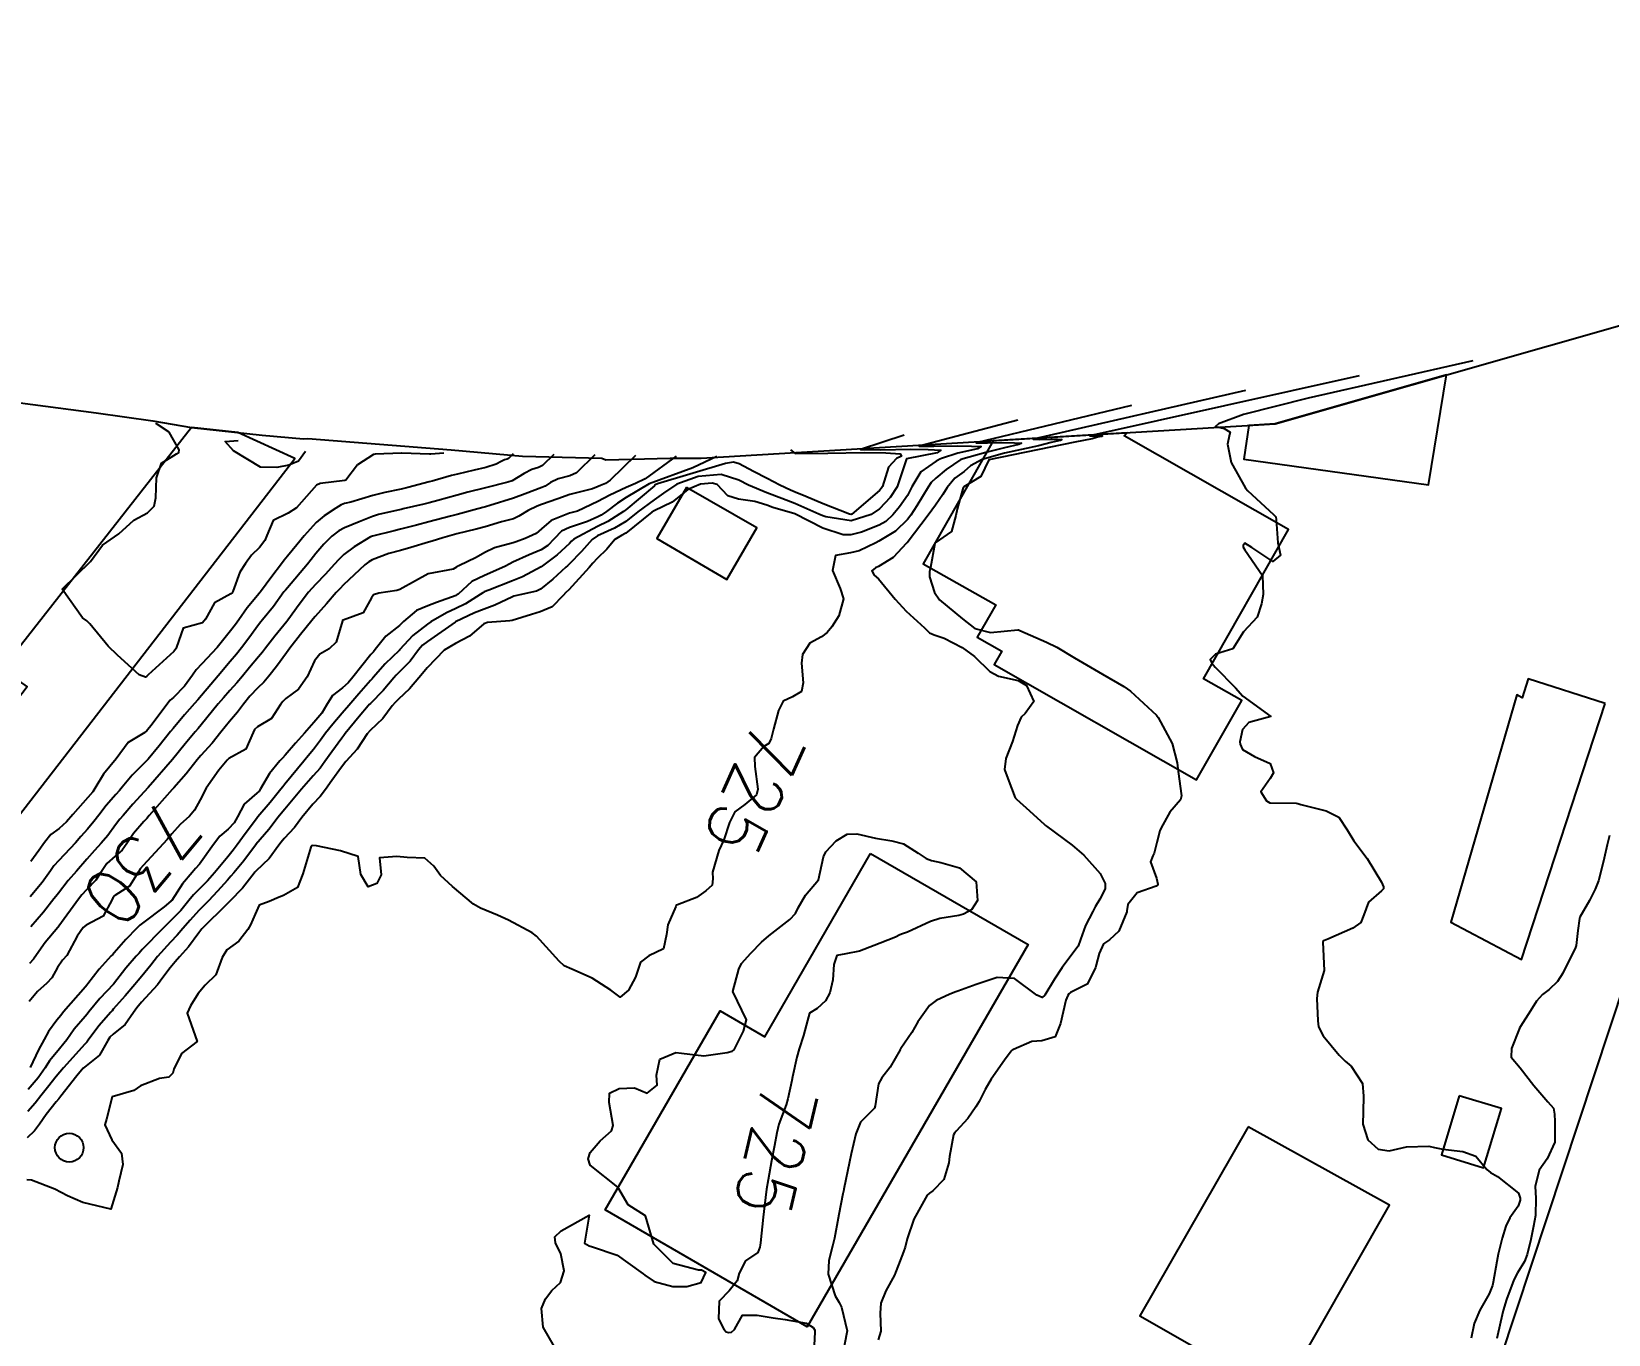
# Model space of a CAD drawing. Header units: metres. Extents: x 307586 to 320046, y 7427249 to 7434250.
# Drawn here: x 312138.4 to 312250.4, y 7432045.7 to 7432138.3 of the extents above; entities that cross this region are included whole.
import ezdxf
from ezdxf.enums import TextEntityAlignment as Align

# ---------------------------------------------------------------- set-up
doc = ezdxf.new("R2010")
doc.units = ezdxf.units.M
doc.header["$MEASUREMENT"] = 0
for name, color, linetype in [('Area', 45, 'Continuous'), ('Cotas', 45, 'Continuous'), ('Curvas de Nivel 1m', 11, 'Continuous'), ('Curvas de Nivel 5m', 15, 'Continuous'), ('Edificações', 30, 'Continuous'), ('Vias Primárias', 230, 'Continuous')]:
    doc.layers.add(name, color=color, linetype=linetype)
doc.styles.add('Style-STANDARD', font='STANDARD.shx')

msp = doc.modelspace()

# ---------------------------------------------------------------- linework, layer by layer
at = {"layer": 'Area'}
msp.add_polyline3d([(312039.84, 7432148.93, 734.97), (312091.44, 7432123.96, 744.19), (312105.86, 7432118.77, 742.75), (312110.22, 7432117.68, 743.7), (312116.54, 7432116.03, 742.69), (312126.24, 7432114.13, 741.2), (312131.79, 7432112.94, 741.38), (312132.67, 7432112.53, 741.42), (312142.96, 7432111.18, 734.95), (312146.98, 7432110.61, 735.1), (312149.72, 7432110.13, 738.01), (312154.76, 7432109.59, 738.2), (312157.69, 7432109.32, 735.2), (312158, 7432109.34, 735.2), (312168.18, 7432108.53, 732.62), (312173.24, 7432108.1, 731.27), (312178.88, 7432107.96, 729.81), (312179.17, 7432107.84, 729.49), (312183.75, 7432107.96, 725.25), (312185.95, 7432107.96, 727.36), (312226.75, 7432110.39, 721.88), (312275.47, 7432124.29, 720.7)], dxfattribs=at)
at = {"layer": 'Curvas de Nivel 1m', "flags": 128}
for points, elevation in [([(312240.78, 7432114.86), (312229.08, 7432112.22), (312224.48, 7432111.04), (312222.72, 7432110.4), (312222.5, 7432110.19), (312223.11, 7432110.05), (312223.54, 7432109.8), (312223.5, 7432109.63), (312223.36, 7432108.94), (312223.62, 7432107.63), (312224.63, 7432105.82), (312224.8, 7432105.62), (312226.61, 7432103.95), (312226.78, 7432103.77), (312226.82, 7432103.6), (312226.92, 7432101.93), (312227, 7432101.59), (312227.11, 7432101.06), (312226.57, 7432100.6), (312225.08, 7432101.61), (312224.59, 7432101.92), (312224.46, 7432101.75), (312224.47, 7432101.62), (312224.58, 7432101.44), (312225.83, 7432099.61), (312225.88, 7432098.26), (312225.76, 7432097.61), (312225.47, 7432096.66), (312224.5, 7432095.62), (312223.72, 7432094.39), (312222.49, 7432094.02), (312222.13, 7432093.65), (312222.23, 7432093.39), (312222.48, 7432093.1), (312223.93, 7432091.63), (312224.45, 7432091.03), (312226.43, 7432089.6), (312224.88, 7432089.17), (312224.42, 7432088.68), (312224.23, 7432087.8), (312224.25, 7432087.62), (312224.41, 7432087.25), (312225.27, 7432086.74), (312226.39, 7432086.26), (312226.61, 7432085.6), (312226.38, 7432085.19), (312225.73, 7432084.25), (312226.13, 7432083.6), (312226.36, 7432083.47), (312228.23, 7432083.44), (312228.36, 7432083.42), (312228.57, 7432083.35), (312230.36, 7432082.9), (312231.26, 7432082.44), (312231.86, 7432081.53), (312232.33, 7432080.76), (312233.27, 7432079.51), (312234.3, 7432077.83), (312234.45, 7432077.5), (312234.44, 7432077.35), (312234.29, 7432077.21), (312233.37, 7432076.41), (312233.04, 7432075.51), (312232.82, 7432074.95), (312232.25, 7432074.55), (312230.48, 7432073.78), (312230.24, 7432073.69), (312230.15, 7432073.65), (312230.13, 7432073.55), (312230.22, 7432071.55), (312229.74, 7432070.01), (312229.7, 7432069.55), (312229.77, 7432067.96), (312229.82, 7432067.55), (312230.16, 7432066.91), (312231.29, 7432065.53), (312231.72, 7432065.11), (312232.14, 7432064.74), (312232.94, 7432063.51), (312233.01, 7432062.61), (312232.99, 7432061.51), (312232.97, 7432060.63), (312233.33, 7432059.51), (312234.07, 7432058.86), (312234.83, 7432058.73), (312236.07, 7432059.02), (312237.67, 7432059.06), (312238.07, 7432058.98), (312238.66, 7432058.85), (312240.07, 7432058.69), (312241, 7432058.35), (312241.78, 7432057.4), (312242.05, 7432057.19), (312242.54, 7432056.9), (312244.03, 7432055.72), (312244.16, 7432055.38), (312244.16, 7432055.24), (312244.02, 7432054.81), (312243.41, 7432053.98), (312243.14, 7432053.39), (312242.87, 7432052.52), (312242.59, 7432051.39), (312242.49, 7432050.88), (312242.24, 7432049.4), (312242.18, 7432049.16), (312241.94, 7432048.58), (312241.28, 7432047.41), (312240.88, 7432046.46), (312240.68, 7432045.42)], 722), ([(312232.7, 7432113.81), (312213.56, 7432109.53), (312213.76, 7432109.53), (312214.11, 7432109.54), (312214.33, 7432109.53), (312214.46, 7432109.53), (312214.4, 7432109.49), (312214.12, 7432109.43), (312213.73, 7432109.33), (312212.51, 7432109.08), (312206.4, 7432107.84), (312205.83, 7432106.65), (312204.62, 7432105.91), (312204.59, 7432105.89), (312204.57, 7432105.86), (312204.15, 7432104.32), (312204.05, 7432103.87), (312203.73, 7432102.73), (312202.58, 7432101.94), (312202.55, 7432101.88), (312202.25, 7432100.19), (312202.17, 7432099.89), (312202.18, 7432099.52), (312202.54, 7432098.4), (312202.89, 7432097.88), (312204.51, 7432096.53), (312205.4, 7432095.85), (312206.5, 7432095.57), (312208.45, 7432095.76), (312208.5, 7432095.76), (312208.6, 7432095.71), (312210.49, 7432094.88), (312211.22, 7432094.51), (312212.48, 7432093.76), (312214.47, 7432092.61), (312215.99, 7432091.72), (312216.46, 7432091.39), (312218.3, 7432089.69), (312218.36, 7432089.62), (312218.43, 7432089.52), (312219.41, 7432087.68), (312219.77, 7432086.3), (312219.85, 7432085.68), (312220.08, 7432083.96), (312220.01, 7432083.67), (312219.25, 7432082.79), (312218.63, 7432081.69), (312218.55, 7432081.48), (312218.33, 7432080.64), (312218.13, 7432079.88), (312218.05, 7432079.69), (312217.87, 7432079.26), (312218.3, 7432078.11), (312218.39, 7432077.69), (312218.38, 7432077.6), (312218.29, 7432077.53), (312216.93, 7432077.06), (312216.27, 7432076.23), (312216.21, 7432075.78), (312216.2, 7432075.72), (312215.63, 7432074.35), (312214.96, 7432073.73), (312214.53, 7432073.44), (312214.23, 7432072.76), (312214.02, 7432071.95), (312213.97, 7432071.74), (312213.37, 7432070.58), (312212.2, 7432069.98), (312212.08, 7432069.88), (312212.01, 7432069.76), (312211.86, 7432069.43), (312211.49, 7432067.77), (312211.11, 7432066.83), (312210.15, 7432066.56), (312209.44, 7432066.51), (312208.14, 7432065.94), (312208.06, 7432065.89), (312207.97, 7432065.81), (312207.5, 7432065.18), (312206.56, 7432063.83), (312206.12, 7432063.08), (312205.7, 7432062.25), (312205.47, 7432061.85), (312204.9, 7432061.04), (312204.08, 7432060.14), (312203.95, 7432059.99), (312203.89, 7432059.86), (312203.6, 7432058.32), (312203.54, 7432057.87), (312203.2, 7432056.7), (312202.41, 7432055.88), (312202.17, 7432055.73), (312202.02, 7432055.58), (312201.05, 7432053.89), (312200.58, 7432052.49), (312200.44, 7432051.9), (312200.33, 7432051.55), (312199.96, 7432050.64), (312199.76, 7432050.1), (312199.68, 7432049.91), (312199.07, 7432048.79), (312198.72, 7432047.92), (312198.66, 7432047.19), (312198.72, 7432045.92), (312198.52, 7432045.3)], 723), ([(312224.62, 7432112.75), (312209.54, 7432109.29), (312209.96, 7432109.28), (312210.79, 7432109.3), (312211.26, 7432109.29), (312211.58, 7432109.27), (312211.47, 7432109.2), (312210.82, 7432109.06), (312209.91, 7432108.83), (312207.5, 7432108.3), (312205.91, 7432107.85), (312205.1, 7432107.4), (312204.64, 7432107.01), (312203.98, 7432106.52), (312203.44, 7432105.87), (312203.13, 7432105.36), (312202.61, 7432104.6), (312202.07, 7432103.89), (312200.58, 7432101.94), (312200.57, 7432101.93), (312200.55, 7432101.91), (312199.6, 7432100.89), (312198.56, 7432100.26), (312198.33, 7432100.16), (312198.08, 7432099.94), (312198.25, 7432099.64), (312198.55, 7432099.37), (312199.74, 7432097.92), (312200.52, 7432097.08), (312201.82, 7432095.89), (312202.17, 7432095.55), (312202.5, 7432095.39), (312203.21, 7432095.16), (312204.49, 7432094.49), (312205.38, 7432093.85), (312206.47, 7432092.8), (312207.09, 7432092.45), (312208.47, 7432092.14), (312209.08, 7432091.8), (312209.59, 7432090.66), (312208.98, 7432089.8), (312208.68, 7432089.55), (312208.42, 7432088.95), (312208.08, 7432087.81), (312207.61, 7432086.6), (312207.5, 7432085.82), (312207.74, 7432085.18), (312208.27, 7432083.81), (312208.31, 7432083.76), (312208.36, 7432083.72), (312209.27, 7432082.88), (312210.34, 7432081.92), (312210.41, 7432081.85), (312210.48, 7432081.79), (312212.32, 7432080.46), (312213.14, 7432079.75), (312214.3, 7432078.43), (312214.66, 7432077.74), (312214.66, 7432077.36), (312214.28, 7432076.61), (312213.95, 7432076.06), (312213.78, 7432075.74), (312213.25, 7432074.75), (312212.91, 7432073.75), (312212.73, 7432073.27), (312212.23, 7432072.59), (312211.6, 7432071.77), (312211.05, 7432070.94), (312210.36, 7432069.79), (312210.19, 7432069.64), (312209.8, 7432069.79), (312208.21, 7432070.98), (312206.99, 7432071.05), (312206.21, 7432070.79), (312205.5, 7432070.55), (312204.2, 7432070.08), (312204.04, 7432070.02), (312203.63, 7432069.87), (312202.65, 7432069.42), (312202.18, 7432069.05), (312201.35, 7432067.89), (312200.91, 7432067.15), (312200.14, 7432066.01), (312200.1, 7432065.95), (312200.08, 7432065.91), (312199.38, 7432064.67), (312198.78, 7432063.92), (312198.56, 7432063.49), (312198.32, 7432061.93), (312198.27, 7432061.76), (312198.1, 7432061.59), (312197.27, 7432060.76), (312196.93, 7432059.95), (312196.61, 7432058.51), (312196.49, 7432057.95), (312196.09, 7432056.02), (312196.08, 7432055.96), (312196.02, 7432055.68), (312195.74, 7432054.22), (312195.69, 7432053.96), (312195.42, 7432052.53), (312195.29, 7432051.97), (312195.01, 7432050.93), (312194.97, 7432049.97), (312195.46, 7432048.44), (312195.75, 7432047.96), (312195.93, 7432047.63), (312196.32, 7432045.95), (312195.94, 7432044.01)], 724), ([(312208.45, 7432110.64), (312201.43, 7432108.81), (312202.49, 7432108.8), (312204.13, 7432108.82), (312205.15, 7432108.81), (312205.84, 7432108.77), (312205.59, 7432108.62), (312204.2, 7432108.31), (312203.02, 7432107.93), (312202.9, 7432107.88), (312202.74, 7432107.79), (312202.65, 7432107.73), (312201.56, 7432106.98), (312200.93, 7432105.91), (312200.62, 7432105.29), (312200.04, 7432104.48), (312199.56, 7432103.92), (312199.06, 7432103.46), (312198.6, 7432103.19), (312197.34, 7432102.7), (312196.59, 7432102.5), (312196.04, 7432102.51), (312194.59, 7432102.97), (312192.6, 7432104), (312191.04, 7432104.45), (312190.61, 7432104.61), (312189.77, 7432104.88), (312188.61, 7432105.04), (312187.84, 7432105.28), (312187.08, 7432106.07), (312186.73, 7432106.18), (312185.91, 7432106.09), (312185, 7432105.72), (312184.62, 7432105.41), (312183.89, 7432104.82), (312182.6, 7432104.21), (312182.45, 7432104.12), (312180.59, 7432102.63), (312180.29, 7432102.45), (312179.82, 7432102.16), (312179.24, 7432101.49), (312178.56, 7432100.83), (312178.25, 7432100.49), (312177.98, 7432100.18), (312176.54, 7432098.6), (312176.34, 7432098.4), (312176.15, 7432098.2), (312175.35, 7432097.38), (312174.51, 7432097.02), (312173.89, 7432096.85), (312172.51, 7432096.42), (312172.35, 7432096.39), (312170.77, 7432096.27), (312170.5, 7432096.17), (312169.49, 7432095.29), (312168.49, 7432094.79), (312167.68, 7432094.3), (312166.47, 7432093.06), (312166.14, 7432092.65), (312165.88, 7432092.33), (312165.22, 7432091.56), (312164.44, 7432090.83), (312164.2, 7432090.58), (312164, 7432090.34), (312163.32, 7432089.46), (312162.42, 7432088.6), (312162.21, 7432088.36), (312161.49, 7432087.28), (312160.7, 7432086.39), (312160.38, 7432085.99), (312159.71, 7432085.05), (312159.24, 7432084.4), (312158.87, 7432083.9), (312158.35, 7432083.36), (312157.57, 7432082.42), (312157.05, 7432081.71), (312156.32, 7432080.92), (312156.09, 7432080.67), (312155.94, 7432080.44), (312155.25, 7432079.5), (312154.29, 7432078.61), (312154.22, 7432078.53), (312154.17, 7432078.46), (312153.35, 7432077.4), (312152.45, 7432076.48), (312152.36, 7432076.38), (312152.26, 7432076.29), (312150.46, 7432074.51), (312150.24, 7432074.23), (312149.51, 7432073.24), (312148.88, 7432072.52), (312148.57, 7432072.17), (312148.21, 7432071.74), (312147.69, 7432071.04), (312147.31, 7432070.54), (312146.18, 7432069.29), (312145.84, 7432068.9), (312145.61, 7432068.57), (312145.02, 7432067.71), (312144.15, 7432067.02), (312143.92, 7432066.81), (312143.78, 7432066.58), (312143.18, 7432065.54), (312142.12, 7432064.68), (312142.04, 7432064.6), (312141.57, 7432064.06), (312140.45, 7432062.62), (312140.29, 7432062.43), (312140.1, 7432062.21), (312139.41, 7432061.31), (312138.92, 7432060.64), (312138.56, 7432060.15), (312138.06, 7432059.66)], 726), ([(312200.37, 7432109.58), (312197.26, 7432108.56), (312198.69, 7432108.55), (312200.84, 7432108.59), (312202.09, 7432108.57), (312202.97, 7432108.52), (312202.71, 7432108.33), (312200.53, 7432107.91), (312200.07, 7432106.47), (312199.87, 7432105.92), (312199.38, 7432105.16), (312198.61, 7432104.35), (312198.04, 7432103.94), (312196.6, 7432103.5), (312194.81, 7432103.77), (312194.6, 7432103.85), (312194.31, 7432103.98), (312192.61, 7432104.72), (312191.68, 7432105.08), (312190.62, 7432105.49), (312189.32, 7432106.04), (312188.63, 7432106.38), (312187.37, 7432106.8), (312185.73, 7432106.64), (312184.22, 7432106.1), (312183.27, 7432105.46), (312182.61, 7432104.99), (312181.45, 7432104.14), (312180.6, 7432103.46), (312179.78, 7432102.97), (312178.59, 7432102.43), (312178.19, 7432102.18), (312177.44, 7432101.32), (312176.56, 7432100.41), (312176.44, 7432100.31), (312176.32, 7432100.2), (312175.41, 7432099.34), (312174.54, 7432098.64), (312174.25, 7432098.51), (312173.05, 7432098.23), (312172.63, 7432098.14), (312172.53, 7432098.09), (312171.28, 7432097.5), (312170.52, 7432097.23), (312169.84, 7432096.95), (312168.5, 7432096.31), (312168.47, 7432096.29), (312166.49, 7432094.92), (312166.15, 7432094.66), (312165.87, 7432094.33), (312165.27, 7432093.53), (312164.47, 7432092.71), (312164.28, 7432092.53), (312164.11, 7432092.34), (312163.35, 7432091.45), (312162.44, 7432090.52), (312162.36, 7432090.44), (312162.29, 7432090.36), (312161.65, 7432089.59), (312160.66, 7432088.39), (312160.55, 7432088.25), (312160.41, 7432088.06), (312159.7, 7432087.09), (312159.21, 7432086.4), (312158.86, 7432085.92), (312158.37, 7432085.37), (312157.54, 7432084.42), (312156.35, 7432083.01), (312156.09, 7432082.7), (312155.89, 7432082.44), (312155.22, 7432081.56), (312154.31, 7432080.51), (312154.29, 7432080.48), (312154.28, 7432080.46), (312153.44, 7432079.33), (312152.74, 7432078.48), (312152.53, 7432078.24), (312152.29, 7432077.97), (312151.58, 7432077.18), (312150.93, 7432076.5), (312150.26, 7432075.8), (312149.63, 7432075.13), (312149.11, 7432074.52), (312148.72, 7432074.05), (312148.23, 7432073.56), (312147.31, 7432072.54), (312146.84, 7432071.93), (312146.2, 7432071.14), (312145.93, 7432070.83), (312145.71, 7432070.56), (312145.02, 7432069.74), (312144.17, 7432068.79), (312144.08, 7432068.68), (312143.99, 7432068.58), (312143.14, 7432067.61), (312142.38, 7432066.6), (312142.28, 7432066.46), (312142.14, 7432066.31), (312140.62, 7432064.62), (312140.12, 7432064.01), (312139.5, 7432063.24), (312139.02, 7432062.64), (312138.61, 7432062.13), (312138.09, 7432061.52)], 727), ([(312157.83, 7432108.42), (312157.33, 7432107.74), (312156.64, 7432107.46), (312155.8, 7432107.29), (312154.64, 7432107.31), (312152.71, 7432108.48), (312152.12, 7432109.13), (312153.04, 7432109.21)], 736), ([(312192.29, 7432108.53), (312192.63, 7432108.29), (312194.96, 7432108.31), (312197.52, 7432108.35), (312199.07, 7432108.33), (312200.09, 7432108.26), (312200.18, 7432108.08), (312199.84, 7432107.92), (312199.25, 7432107.32), (312198.83, 7432105.93), (312198.75, 7432105.8), (312198.62, 7432105.66), (312196.66, 7432103.96), (312196.6, 7432103.94), (312196.5, 7432103.96), (312194.61, 7432104.71), (312193.39, 7432105.22), (312192.62, 7432105.54), (312192.29, 7432105.67), (312191.54, 7432106.02), (312190.63, 7432106.5), (312189.66, 7432107.01), (312188.65, 7432107.54), (312188.25, 7432107.66), (312187.67, 7432107.57), (312182.85, 7432106.12), (312182.69, 7432106.05), (312182.62, 7432105.99), (312181.61, 7432105.13), (312180.6, 7432104.27), (312180.53, 7432104.22), (312180.43, 7432104.15), (312179.31, 7432103.45), (312178.59, 7432103.09), (312176.91, 7432102.2), (312176.73, 7432102.05), (312176.58, 7432101.89), (312175.71, 7432101.07), (312174.57, 7432100.22), (312173.26, 7432099.52), (312172.54, 7432099.24), (312170.85, 7432098.58), (312170.53, 7432098.45), (312170.42, 7432098.39), (312170.25, 7432098.27), (312169.21, 7432097.6), (312168.52, 7432097.27), (312167.84, 7432096.97), (312166.73, 7432096.32), (312166.5, 7432096.16), (312165.46, 7432095.36), (312164.52, 7432094.34), (312164.51, 7432094.32), (312164.48, 7432094.29), (312163.49, 7432093.33), (312162.64, 7432092.36), (312162.56, 7432092.26), (312162.46, 7432092.16), (312161.61, 7432091.21), (312160.9, 7432090.38), (312160.43, 7432089.84), (312159.76, 7432089.05), (312159.26, 7432088.4), (312158.9, 7432087.91), (312158.4, 7432087.25), (312158.02, 7432086.79), (312157.72, 7432086.42), (312156.37, 7432084.79), (312156.21, 7432084.6), (312156.08, 7432084.44), (312155.31, 7432083.49), (312154.45, 7432082.46), (312154.4, 7432082.4), (312154.34, 7432082.33), (312153.54, 7432081.26), (312152.97, 7432080.47), (312152.69, 7432080.1), (312152.3, 7432079.63), (312151.37, 7432078.49), (312150.87, 7432077.92), (312150.28, 7432077.33), (312149.86, 7432076.92), (312149.54, 7432076.52), (312148.96, 7432075.82), (312148.25, 7432075.09), (312147.69, 7432074.54), (312146.23, 7432073.03), (312146, 7432072.79), (312145.8, 7432072.56), (312145.07, 7432071.71), (312144.19, 7432070.58), (312143.22, 7432069.55), (312142.44, 7432068.6), (312142.32, 7432068.45), (312142.17, 7432068.27), (312141.4, 7432067.37), (312140.86, 7432066.62), (312140.13, 7432065.73), (312139.64, 7432065.12), (312139.34, 7432064.64), (312138.84, 7432063.92), (312138.11, 7432063.09)], 728), ([(312181.27, 7432108.14), (312179.47, 7432106.39), (312179.14, 7432106.16), (312178.79, 7432106), (312178.62, 7432105.93), (312178.23, 7432105.78), (312176.61, 7432105.37), (312175.77, 7432105.05), (312174.61, 7432104.65), (312174.29, 7432104.54), (312173.66, 7432104.23), (312173, 7432103.83), (312172.6, 7432103.65), (312171.77, 7432103.42), (312170.59, 7432103.07), (312169.96, 7432102.9), (312168.59, 7432102.58), (312167.6, 7432102.3), (312166.84, 7432102.05), (312166.58, 7432101.97), (312165.31, 7432101.59), (312164.57, 7432101.4), (312163.74, 7432101.18), (312162.56, 7432100.72), (312162.33, 7432100.59), (312162.05, 7432100.37), (312160.54, 7432098.94), (312160.26, 7432098.66), (312160.02, 7432098.4), (312159.32, 7432097.6), (312158.51, 7432096.7), (312158.38, 7432096.54), (312158.28, 7432096.41), (312157.48, 7432095.42), (312156.72, 7432094.44), (312156.48, 7432094.12), (312155.76, 7432093.15), (312155.22, 7432092.45), (312154.87, 7432092.04), (312154.45, 7432091.63), (312153.87, 7432091.03), (312153.42, 7432090.47), (312152.99, 7432089.91), (312152.42, 7432089.23), (312151.82, 7432088.49), (312151.2, 7432087.7), (312150.39, 7432086.82), (312150.24, 7432086.66), (312150.13, 7432086.51), (312149.36, 7432085.53), (312148.47, 7432084.53), (312148.42, 7432084.47), (312148.36, 7432084.41), (312146.73, 7432082.55), (312146.55, 7432082.35), (312146.34, 7432082.13), (312145.61, 7432081.28), (312145.14, 7432080.57), (312144.79, 7432080.09), (312144.3, 7432079.68), (312143.72, 7432079.16), (312143.32, 7432078.59), (312142.92, 7432077.96), (312142.27, 7432077.27), (312141.94, 7432076.93), (312141.69, 7432076.61), (312140.31, 7432074.69), (312140.26, 7432074.63), (312140.24, 7432074.61), (312139.34, 7432073.53), (312138.71, 7432072.65), (312138.5, 7432072.36), (312138.21, 7432072.04)], 731), ([(312175.48, 7432108.21), (312174.67, 7432107.42), (312174.38, 7432107.29), (312173.91, 7432107.14), (312173.38, 7432106.86), (312172.51, 7432106.35), (312172.22, 7432106.25), (312170.62, 7432105.84), (312169.37, 7432105.53), (312168.61, 7432105.33), (312167.24, 7432104.95), (312166.61, 7432104.77), (312166.24, 7432104.69), (312164.77, 7432104.34), (312164.63, 7432104.31), (312164.6, 7432104.3), (312163.02, 7432103.94), (312162.6, 7432103.81), (312161.65, 7432103.43), (312160.59, 7432103), (312160.2, 7432102.78), (312159.71, 7432102.4), (312159.13, 7432101.85), (312158.56, 7432101.17), (312158.24, 7432100.74), (312157.98, 7432100.42), (312156.54, 7432098.74), (312156.4, 7432098.58), (312156.3, 7432098.44), (312155.55, 7432097.42), (312154.77, 7432096.46), (312154.65, 7432096.31), (312154.5, 7432096.11), (312153.8, 7432095.16), (312153.27, 7432094.47), (312152.92, 7432094.03), (312152.47, 7432093.49), (312151.62, 7432092.49), (312151.09, 7432091.87), (312150.44, 7432091.09), (312150.18, 7432090.77), (312149.95, 7432090.51), (312149.24, 7432089.71), (312148.42, 7432088.74), (312148.24, 7432088.53), (312147.42, 7432087.52), (312146.64, 7432086.56), (312146.38, 7432086.29), (312145.51, 7432085.43), (312144.8, 7432084.58), (312144.6, 7432084.34), (312144.36, 7432084.06), (312143.67, 7432083.26), (312143.14, 7432082.59), (312142.79, 7432082.14), (312142.33, 7432081.58), (312141.87, 7432081.06), (312141.48, 7432080.61), (312140.3, 7432079.37), (312139.95, 7432078.98), (312139.7, 7432078.64), (312139.11, 7432077.81), (312138.26, 7432076.78)], 733), ([(312187.06, 7432108.07), (312185.35, 7432107.27), (312182.25, 7432106.13), (312180.61, 7432105.15), (312180.01, 7432104.75), (312179.21, 7432104.16), (312178.85, 7432103.91), (312178.6, 7432103.79), (312177.87, 7432103.46), (312176.59, 7432103.03), (312176.03, 7432102.76), (312175.49, 7432102.21), (312175.05, 7432101.74), (312174.57, 7432101.44), (312173.72, 7432101.07), (312172.56, 7432100.55), (312172.35, 7432100.44), (312171.99, 7432100.25), (312170.55, 7432099.62), (312169.64, 7432099.18), (312168.67, 7432098.29), (312168.59, 7432098.23), (312168.53, 7432098.2), (312167.14, 7432097.69), (312166.52, 7432097.46), (312165.71, 7432097.13), (312164.8, 7432096.34), (312164.65, 7432096.19), (312164.5, 7432096.07), (312163.55, 7432095.29), (312162.79, 7432094.36), (312162.65, 7432094.19), (312162.48, 7432093.99), (312161.19, 7432092.38), (312160.86, 7432091.99), (312160.45, 7432091.64), (312159.75, 7432091.09), (312159.33, 7432090.4), (312158.99, 7432089.84), (312158.42, 7432089.16), (312157.75, 7432088.42), (312157.13, 7432087.71), (312156.39, 7432086.84), (312156.19, 7432086.63), (312156.01, 7432086.44), (312155.28, 7432085.54), (312154.64, 7432084.46), (312154.53, 7432084.29), (312154.36, 7432084.14), (312153.46, 7432083.36), (312153, 7432082.47), (312152.77, 7432082.04), (312152.33, 7432081.59), (312151.73, 7432081.08), (312151.3, 7432080.5), (312150.3, 7432079.11), (312150.02, 7432078.79), (312149.78, 7432078.52), (312149.09, 7432077.71), (312148.32, 7432076.53), (312148.3, 7432076.5), (312148.26, 7432076.47), (312147.78, 7432076.06), (312146.25, 7432074.91), (312146.05, 7432074.76), (312145.85, 7432074.56), (312145.07, 7432073.74), (312144.23, 7432072.8), (312144.13, 7432072.68), (312144.03, 7432072.58), (312143.16, 7432071.64), (312142.36, 7432070.6), (312142.29, 7432070.5), (312142.19, 7432070.39), (312140.63, 7432068.62), (312140.43, 7432068.36), (312140.16, 7432068.02), (312139.57, 7432067.22), (312139.25, 7432066.64), (312138.86, 7432065.92), (312138.26, 7432064.65)], 729), ([(312172.59, 7432108.25), (312172.26, 7432107.93), (312172.15, 7432107.88), (312171.96, 7432107.82), (312171.74, 7432107.71), (312171.39, 7432107.52), (312170.64, 7432107.29), (312169.82, 7432107.09), (312168.63, 7432106.82), (312168.21, 7432106.72), (312166.83, 7432106.32), (312166.62, 7432106.26), (312165.1, 7432105.86), (312164.62, 7432105.74), (312163.46, 7432105.51), (312162.61, 7432105.3), (312161.05, 7432104.83), (312160.61, 7432104.72), (312160.36, 7432104.64), (312159.98, 7432104.4), (312159.16, 7432103.84), (312158.59, 7432103.37), (312157.73, 7432102.42), (312157.22, 7432101.78), (312156.56, 7432100.98), (312156.31, 7432100.69), (312156.12, 7432100.44), (312155.44, 7432099.55), (312154.63, 7432098.46), (312154.59, 7432098.4), (312154.53, 7432098.33), (312153.68, 7432097.31), (312153.08, 7432096.47), (312152.85, 7432096.13), (312152.49, 7432095.68), (312151.55, 7432094.49), (312150.47, 7432093.33), (312150.07, 7432092.91), (312149.79, 7432092.52), (312149.22, 7432091.75), (312148.44, 7432090.95), (312148.22, 7432090.75), (312148.05, 7432090.54), (312146.93, 7432089.06), (312146.52, 7432088.56), (312146.47, 7432088.5), (312146.41, 7432088.45), (312145.22, 7432087.75), (312144.38, 7432086.58), (312143.47, 7432085.49), (312142.94, 7432084.59), (312142.71, 7432084.25), (312142.36, 7432083.83), (312141.3, 7432082.62), (312140.85, 7432082.11), (312140.33, 7432081.64), (312139.74, 7432081.21), (312139.27, 7432080.64), (312138.87, 7432080.08), (312138.3, 7432079.28)], 734), ([(312178.38, 7432108.18), (312177.08, 7432106.9), (312176.62, 7432106.7), (312175.79, 7432106.49), (312175.25, 7432106.21), (312174.87, 7432105.96), (312174.62, 7432105.86), (312173.43, 7432105.41), (312172.61, 7432105.11), (312170.93, 7432104.59), (312170.61, 7432104.5), (312170.42, 7432104.45), (312169.81, 7432104.28), (312168.87, 7432104.02), (312168.6, 7432103.95), (312168.13, 7432103.83), (312166.59, 7432103.43), (312165.72, 7432103.2), (312164.59, 7432102.9), (312164.14, 7432102.79), (312162.58, 7432102.41), (312162.44, 7432102.36), (312161.29, 7432101.66), (312160.56, 7432101.11), (312160.19, 7432100.76), (312159.87, 7432100.4), (312159.24, 7432099.71), (312158.54, 7432098.98), (312158.05, 7432098.42), (312157.39, 7432097.56), (312156.57, 7432096.44), (312156.5, 7432096.35), (312155.64, 7432095.3), (312154.98, 7432094.45), (312154.77, 7432094.17), (312154.48, 7432093.83), (312153.85, 7432093.08), (312153.35, 7432092.47), (312152.94, 7432091.99), (312152.45, 7432091.44), (312151.99, 7432090.93), (312151.63, 7432090.49), (312150.42, 7432089.01), (312150.19, 7432088.74), (312149.99, 7432088.51), (312149.28, 7432087.64), (312148.38, 7432086.53), (312146.65, 7432084.56), (312146.36, 7432084.24), (312145.56, 7432083.36), (312144.86, 7432082.57), (312144.63, 7432082.29), (312144.33, 7432081.89), (312143.77, 7432081.14), (312143.3, 7432080.59), (312142.83, 7432080.07), (312142.3, 7432079.46), (312141.55, 7432078.61), (312140.96, 7432077.94), (312140.27, 7432077.05), (312140.09, 7432076.81), (312139.95, 7432076.63), (312139.21, 7432075.68), (312138.32, 7432074.65)], 732), ([(312250.5, 7432081.14), (312250.33, 7432080.48), (312250.11, 7432079.52), (312250.07, 7432079.31), (312249.71, 7432077.91), (312249.47, 7432077.32), (312249.07, 7432076.53), (312248.39, 7432075.33), (312248.36, 7432075.24), (312248.25, 7432074.4), (312248.13, 7432073.33), (312248.08, 7432073.17), (312247.19, 7432071.35), (312246.8, 7432070.77), (312246.21, 7432070.19), (312245.74, 7432069.83), (312245.32, 7432069.37), (312244.88, 7432068.68), (312244.17, 7432067.57), (312244.11, 7432067.45), (312244.08, 7432067.38), (312243.53, 7432066.01), (312243.52, 7432065.39), (312244.14, 7432064.64), (312245.13, 7432063.37), (312246.11, 7432062.22), (312246.52, 7432061.77), (312246.59, 7432061.35), (312246.62, 7432060.82), (312246.62, 7432059.35), (312246.06, 7432058.16), (312245.51, 7432057.37), (312245.22, 7432056.19), (312245.26, 7432055.37), (312245.23, 7432054.15), (312245.11, 7432053.37), (312244.92, 7432052.44), (312244.65, 7432051.37), (312244.47, 7432050.88), (312243.96, 7432050.06), (312243.72, 7432049.62), (312243.62, 7432049.38), (312243.17, 7432048.16), (312242.94, 7432047.39), (312242.76, 7432046.56), (312242.49, 7432045.39)], 721)]:
    msp.add_lwpolyline(points, dxfattribs=dict(at, elevation=elevation))
at = {"layer": 'Curvas de Nivel 5m', "flags": 128}
for points, elevation in [([(312216.53, 7432111.69), (312205.5, 7432109.05), (312206.29, 7432109.05), (312207.46, 7432109.06), (312208.22, 7432109.05), (312208.71, 7432109.02), (312208.53, 7432108.91), (312207.5, 7432108.68), (312206.17, 7432108.34), (312204.4, 7432107.86), (312203.37, 7432107.15), (312202.63, 7432106.52), (312202.3, 7432106.22), (312202.07, 7432105.89), (312201.28, 7432104.57), (312200.85, 7432103.91), (312200.6, 7432103.58), (312199.75, 7432102.76), (312198.58, 7432102.04), (312198.36, 7432101.93), (312197.17, 7432101.36), (312196.57, 7432101.23), (312195.5, 7432101.04), (312195.29, 7432099.97), (312195.83, 7432098.68), (312196.06, 7432097.96), (312195.73, 7432096.75), (312195.23, 7432095.97), (312194.91, 7432095.57), (312194.5, 7432095.25), (312193.67, 7432094.81), (312193.14, 7432093.99), (312193.08, 7432093.39), (312193.19, 7432091.99), (312193.07, 7432091.38), (312192.45, 7432090.98), (312191.78, 7432090.68), (312191.45, 7432090.01), (312191.08, 7432088.69), (312190.92, 7432088.02), (312190.76, 7432087.67), (312190.4, 7432087.46), (312189.75, 7432086.68), (312189.76, 7432086.04), (312189.97, 7432084.43), (312189.88, 7432084.03), (312189.05, 7432083.35), (312188.35, 7432082.82), (312187.97, 7432082.06), (312187.56, 7432080.82), (312187.2, 7432080.07), (312186.76, 7432078.53), (312186.78, 7432078.07), (312186.74, 7432077.62), (312186.28, 7432077.2), (312185.61, 7432076.74), (312184.26, 7432076.22), (312184.18, 7432076.18), (312184.14, 7432076.1), (312183.58, 7432074.78), (312183.48, 7432074.11), (312183.26, 7432073.09), (312182.23, 7432072.58), (312181.64, 7432072.13), (312181.27, 7432071.07), (312180.79, 7432070.14), (312180.19, 7432069.65), (312179.54, 7432070.16), (312178.21, 7432071.01), (312176.76, 7432071.65), (312176.22, 7432071.88), (312175.86, 7432072.2), (312174.24, 7432073.98), (312173.93, 7432074.22), (312172.25, 7432075.12), (312171.48, 7432075.48), (312170.26, 7432075.98), (312169.78, 7432076.27), (312168.28, 7432077.52), (312167.43, 7432078.3), (312166.95, 7432078.96), (312166.31, 7432079.53), (312165.05, 7432079.58), (312164.31, 7432079.65), (312163.1, 7432079.55), (312163.21, 7432078.35), (312162.91, 7432077.72), (312162.28, 7432077.48), (312161.75, 7432078.37), (312161.58, 7432079.64), (312160.31, 7432080.06), (312158.62, 7432080.41), (312158.31, 7432080.43), (312158.2, 7432080.3), (312157.63, 7432078.42), (312157.26, 7432077.44), (312156.27, 7432076.87), (312155.96, 7432076.75), (312155.25, 7432076.45), (312154.54, 7432076.18), (312154.25, 7432075.56), (312153.91, 7432074.8), (312153.73, 7432074.47), (312153.08, 7432073.63), (312152.23, 7432073.02), (312151.9, 7432072.48), (312151.45, 7432071.25), (312150.7, 7432070.5), (312150.19, 7432069.91), (312149.65, 7432069.04), (312149.43, 7432068.52), (312150.14, 7432066.51), (312149.01, 7432065.65), (312148.47, 7432064.53), (312148.39, 7432064.26), (312148.12, 7432063.97), (312147.45, 7432063.87), (312146.11, 7432063.35), (312145.64, 7432063.03), (312144.1, 7432062.58), (312143.68, 7432060.98), (312143.56, 7432060.59), (312144.06, 7432059.52), (312144.75, 7432058.57), (312144.84, 7432057.77), (312144.57, 7432056.57), (312144.47, 7432056.13), (312144, 7432054.58), (312142.01, 7432055.07), (312140.92, 7432055.53), (312140.02, 7432056.02), (312138.36, 7432056.65), (312138.02, 7432056.67)], 725), ([(312167.65, 7432108.31), (312166.73, 7432108.24), (312166.65, 7432108.24), (312164.68, 7432108.31), (312164.65, 7432108.31), (312162.78, 7432108.23), (312162.65, 7432108.2), (312161.53, 7432107.48), (312160.69, 7432106.39), (312160.62, 7432106.37), (312158.88, 7432106.15), (312158.62, 7432106.02), (312157.18, 7432104.43), (312156.6, 7432104.03), (312155.52, 7432103.53), (312155.08, 7432102.46), (312154.94, 7432102.1), (312154.57, 7432101.59), (312153.98, 7432101.05), (312153.56, 7432100.47), (312153.17, 7432099.85), (312152.66, 7432098.48), (312152.62, 7432098.39), (312152.53, 7432098.32), (312151.36, 7432097.66), (312150.73, 7432096.51), (312150.5, 7432096.26), (312149.14, 7432095.88), (312148.66, 7432094.53), (312148.61, 7432094.4), (312148.48, 7432094.21), (312146.65, 7432092.56), (312146.56, 7432092.46), (312146.46, 7432092.38), (312146.01, 7432092.56), (312144.48, 7432093.94), (312143.8, 7432094.59), (312142.5, 7432096.17), (312142.28, 7432096.38), (312141.99, 7432096.61), (312140.53, 7432098.63), (312142.55, 7432100.6), (312143.4, 7432101.76), (312144.57, 7432102.58), (312145.62, 7432103.54), (312146.6, 7432104.07), (312147.08, 7432104.55), (312147.19, 7432105.14), (312147.25, 7432106.55), (312147.6, 7432107.59), (312148.65, 7432108.25), (312148.82, 7432108.36), (312148.86, 7432108.53), (312148.15, 7432109.8), (312147.3, 7432110.34), (312147.22, 7432110.42), (312147.3, 7432110.43)], 735), ([(312184.16, 7432108.1), (312181.97, 7432106.47), (312181.27, 7432106.14), (312180.62, 7432105.86), (312179.46, 7432105.32), (312178.61, 7432104.86), (312177.16, 7432104.19), (312176.6, 7432104.03), (312175.29, 7432103.52), (312174.59, 7432102.93), (312174.22, 7432102.59), (312173.43, 7432102.23), (312172.81, 7432102.01), (312172.58, 7432101.94), (312171.25, 7432101.58), (312170.57, 7432101.24), (312169.96, 7432100.88), (312168.72, 7432100.29), (312168.6, 7432100.24), (312168.55, 7432100.21), (312168.33, 7432100.07), (312166.55, 7432099.72), (312165.64, 7432099.24), (312164.54, 7432098.61), (312164.32, 7432098.55), (312163.05, 7432098.35), (312162.65, 7432098.24), (312162.53, 7432098.02), (312161.93, 7432096.95), (312160.5, 7432096.45), (312160.47, 7432096.43), (312160.45, 7432096.39), (312160.01, 7432094.87), (312159.52, 7432094.4), (312158.85, 7432094.03), (312158.47, 7432093.54), (312157.94, 7432092.42), (312157.34, 7432091.54), (312156.44, 7432090.88), (312156.21, 7432090.67), (312156.05, 7432090.44), (312155.42, 7432089.45), (312154.42, 7432088.87), (312154.21, 7432088.67), (312154.11, 7432088.46), (312153.58, 7432087.28), (312152.38, 7432086.61), (312152.31, 7432086.55), (312152.26, 7432086.48), (312151.67, 7432085.78), (312150.78, 7432084.5), (312150.35, 7432083.68), (312149.93, 7432082.93), (312149.58, 7432082.52), (312148.92, 7432081.93), (312148.32, 7432081.25), (312148, 7432080.85), (312147.72, 7432080.54), (312146.3, 7432079.01), (312146.09, 7432078.76), (312145.95, 7432078.56), (312145.31, 7432077.54), (312144.27, 7432076.87), (312144.14, 7432076.71), (312144.08, 7432076.58), (312143.44, 7432075.4), (312142.24, 7432074.77), (312142.04, 7432074.6), (312141.61, 7432073.98), (312140.86, 7432072.62), (312140.56, 7432072.28), (312140.21, 7432071.75), (312139.81, 7432071.02), (312139.45, 7432070.64), (312138.78, 7432070.05), (312138.18, 7432069.34)], 730), ([(312175.88, 7432044.2), (312174.71, 7432046.21), (312174.61, 7432047.52), (312174.88, 7432048.21), (312175.33, 7432048.81), (312175.94, 7432049.37), (312176.22, 7432050.2), (312175.97, 7432051.41), (312175.6, 7432052.2), (312175.56, 7432052.63), (312175.99, 7432053.05), (312178, 7432054.17), (312177.65, 7432052.18), (312177.98, 7432051.99), (312178.22, 7432051.92), (312179.97, 7432051.32), (312181.66, 7432050.12), (312181.82, 7432049.99), (312181.95, 7432049.91), (312182.6, 7432049.46), (312183.94, 7432049.1), (312184.94, 7432049.09), (312185.95, 7432049.38), (312186.29, 7432050.08), (312185.96, 7432050.25), (312185.77, 7432050.26), (312183.96, 7432050.73), (312182.59, 7432052.11), (312182, 7432054.12), (312180.76, 7432054.89), (312180.02, 7432056.15), (312178.05, 7432057.71), (312177.91, 7432058.17), (312178.06, 7432058.62), (312178.77, 7432059.45), (312179.57, 7432060.15), (312179.69, 7432060.54), (312179.41, 7432062.16), (312179.43, 7432062.84), (312180.11, 7432063.16), (312181.2, 7432063.22), (312182.11, 7432062.84), (312182.82, 7432063.41), (312182.77, 7432064.11), (312183.01, 7432065.24), (312184.14, 7432065.72), (312184.55, 7432065.68), (312186.14, 7432065.49), (312187.79, 7432065.71), (312188.14, 7432065.82), (312188.29, 7432065.9), (312188.37, 7432066.05), (312188.96, 7432067.24), (312189.17, 7432068.04), (312188.19, 7432070.05), (312188.62, 7432071.65), (312188.82, 7432072.04), (312189.48, 7432072.79), (312190.24, 7432073.56), (312190.75, 7432074.02), (312192.25, 7432075.17), (312192.66, 7432075.6), (312192.85, 7432075.99), (312193.36, 7432076.91), (312194.29, 7432077.98), (312194.65, 7432079.63), (312194.81, 7432079.98), (312195.54, 7432080.75), (312196.33, 7432081.24), (312197.02, 7432081.26), (312198.33, 7432080.95), (312199.5, 7432080.75), (312200.32, 7432080.54), (312201.36, 7432079.89), (312201.93, 7432079.51), (312202.31, 7432079.36), (312202.97, 7432079.21), (312204.3, 7432078.84), (312205.49, 7432077.85), (312205.59, 7432076.53), (312205.17, 7432075.85), (312204.58, 7432075.54), (312204.26, 7432075.46), (312202.9, 7432075.23), (312202.25, 7432075.02), (312200.62, 7432074.27), (312200.25, 7432074.16), (312200.06, 7432074.09), (312199.75, 7432073.91), (312198.67, 7432073.49), (312198.24, 7432073.32), (312197.2, 7432072.92), (312196.23, 7432072.74), (312195.58, 7432072.61), (312195.38, 7432071.97), (312195.3, 7432070.88), (312195.09, 7432069.97), (312194.78, 7432069.38), (312194.18, 7432068.84), (312193.64, 7432068.52), (312193.51, 7432067.99), (312193.23, 7432066.92), (312192.91, 7432065.99), (312192.74, 7432065.39), (312192.43, 7432064), (312192.38, 7432063.74), (312192.11, 7432062.42), (312191.98, 7432062), (312191.46, 7432060.63), (312191.32, 7432060.01), (312191.17, 7432059.12), (312190.95, 7432058.02), (312190.7, 7432056.68), (312190.6, 7432056.02), (312190.41, 7432054.43), (312190.36, 7432054.02), (312190.16, 7432052.2), (312190.14, 7432052.03), (312190.11, 7432051.9), (312189.97, 7432051.5), (312189.09, 7432050.92), (312188.65, 7432050.04), (312188.5, 7432049.49), (312187.94, 7432048.79), (312187.23, 7432048.06), (312187.19, 7432046.79), (312187.56, 7432046.06), (312187.72, 7432045.87), (312187.9, 7432045.83), (312188.11, 7432045.84), (312188.31, 7432046.05), (312188.89, 7432047.06), (312189.92, 7432047.06), (312191.06, 7432046.87), (312191.91, 7432046.75), (312193.41, 7432046.49), (312193.91, 7432046.17), (312194.02, 7432045.98), (312194.03, 7432045.85), (312193.94, 7432043.98)], 725)]:
    msp.add_lwpolyline(points, dxfattribs=dict(at, elevation=elevation))
at = {"layer": 'Edificações'}
for points, elevation in [([(312224.86, 7432110.27), (312224.52, 7432107.88), (312237.64, 7432106.05), (312238.92, 7432113.86), (312226.75, 7432110.39)], 722.13), ([(312206.71, 7432109.19), (312201.73, 7432100.45), (312206.88, 7432097.52), (312205.57, 7432095.23), (312207.31, 7432094.24), (312206.77, 7432093.29), (312221.16, 7432085.09), (312224.37, 7432090.72), (312221.64, 7432092.28), (312227.69, 7432102.89), (312216.01, 7432109.54), (312216.22, 7432109.76)], 724.57)]:
    msp.add_lwpolyline(points, close=True, dxfattribs=dict(at, elevation=elevation))
for points in [[(312099.12, 7432040.63), (312102.85, 7432037.79), (312157.06, 7432107.92), (312153.03, 7432109.78), (312149.72, 7432110.13), (312136.27, 7432092.96), (312138.04, 7432091.71)], [(312184.91, 7432105.87), (312182.79, 7432102.23), (312187.78, 7432099.33), (312189.91, 7432102.99)], [(312250.19, 7432090.51), (312244.73, 7432092.27), (312244.3, 7432090.93), (312243.92, 7432091.13), (312239.22, 7432074.97), (312244.24, 7432072.34)], [(312197.98, 7432079.86), (312209.18, 7432073.39), (312193.49, 7432046.23), (312179.12, 7432054.53), (312187.29, 7432068.68), (312190.48, 7432066.84)], [(312239.81, 7432062.64), (312238.55, 7432058.44), (312241.55, 7432057.53), (312242.82, 7432061.73)], [(312224.81, 7432060.43), (312217.13, 7432047), (312227.11, 7432041.3), (312234.87, 7432054.87)]]:
    msp.add_lwpolyline(points, close=True, dxfattribs=at)
msp.add_circle((312141.04, 7432058.96), 1.02, dxfattribs=at)
at = {"layer": 'Vias Primárias'}
msp.add_lwpolyline([(312047.04, 7432024.34), (312059.18, 7432019.97), (312080.82, 7432012.67), (312099.61, 7432007.42), (312114.82, 7432003.92), (312126.09, 7432002.1), (312139.05, 7432000.41), (312152.9, 7431999.2), (312172.71, 7431998.58), (312186.56, 7431999.19), (312198.9, 7432000.41), (312211.68, 7432002.54), (312218.23, 7432004.22), (312222.79, 7432006.19), (312226.75, 7432008.78), (312229.96, 7432011.69), (312232.09, 7432014.28), (312233.77, 7432016.86), (312235.59, 7432021.42), (312242.75, 7432043.96), (312252.76, 7432074.16), (312265.43, 7432113.25), (312268.24, 7432122.23)], dxfattribs=at)
msp.add_lwpolyline([(312047.04, 7432024.34), (312059.18, 7432019.97), (312080.82, 7432012.67), (312099.61, 7432007.42), (312114.82, 7432003.92), (312126.09, 7432002.1), (312139.05, 7432000.41), (312152.9, 7431999.2), (312172.71, 7431998.58), (312186.56, 7431999.19), (312198.9, 7432000.41), (312211.68, 7432002.54), (312218.23, 7432004.22), (312222.79, 7432006.19), (312226.75, 7432008.78), (312229.96, 7432011.69), (312232.09, 7432014.28), (312233.77, 7432016.86), (312235.59, 7432021.42), (312242.75, 7432043.96), (312252.76, 7432074.16), (312265.43, 7432113.25), (312268.24, 7432122.23)], dxfattribs=at)

# ---------------------------------------------------------------- texts
at = {"layer": 'Cotas', "style": 'Style-STANDARD'}
for s, rotation, p in [('725', 245.8469, (312189.73, 7432084.38, 725)), ('730', 230.0095, (312146.2, 7432079.17, 730)), ('725', 256.5882, (312191.25, 7432058.8, 725))]:
    msp.add_text(s, height=4, rotation=rotation, dxfattribs=at).set_placement(p, align=Align.MIDDLE_CENTER)

doc.saveas('drawing.dxf')
